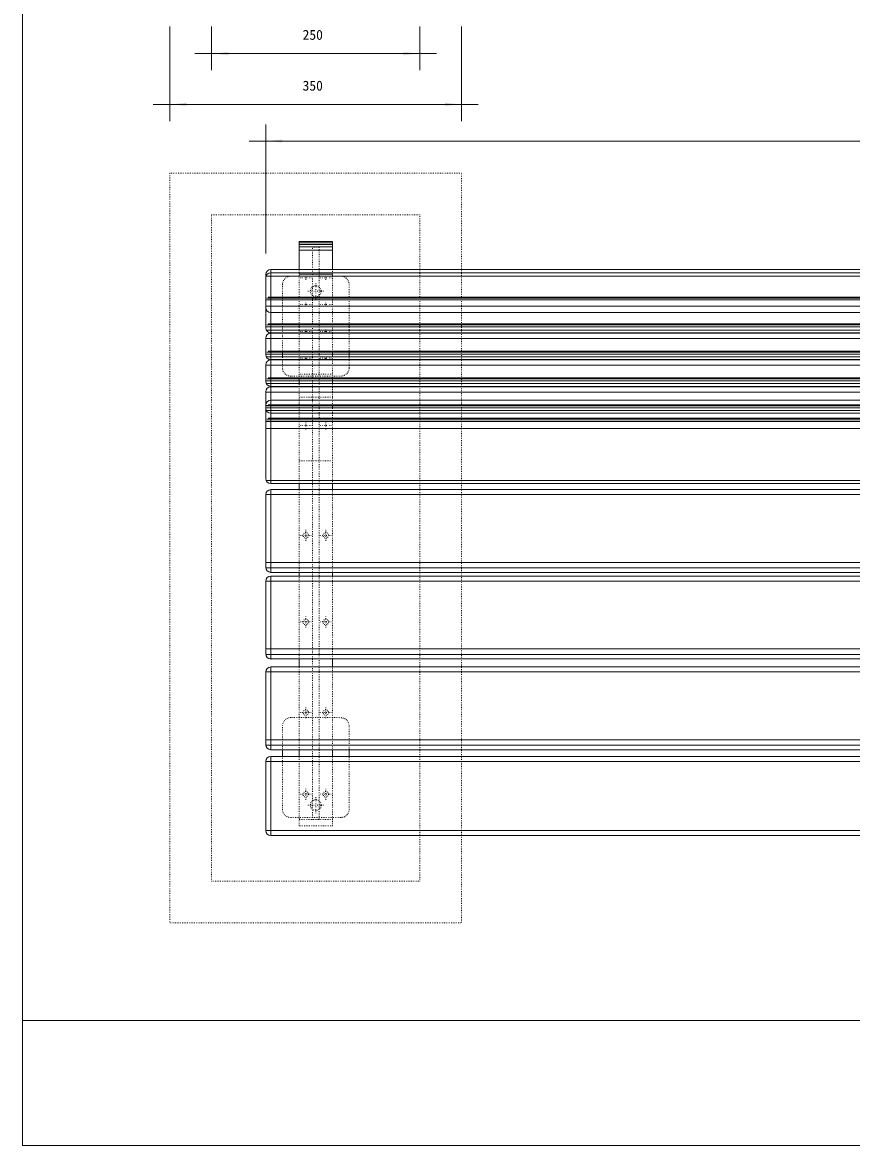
# Model space of a CAD drawing. Units: millimetres, scale not verified. Extents: x -1950 to 1950, y -1375 to 1375.
# Drawn here: x -1950 to -955, y -1375 to -27 of the extents above; entities that cross this region are included whole.
import ezdxf
from ezdxf.enums import TextEntityAlignment as Align

# ---------------------------------------------------------------- set-up
doc = ezdxf.new("R2010")
doc.units = ezdxf.units.MM
doc.header["$LTSCALE"] = 10
doc.linetypes.add('USER5', pattern=[0.208282, 0.069427, -0.138855])
doc.layers.add('0-1_IMPORTED', color=30, linetype='Continuous', lineweight=18)
doc.styles.add('ＭＳ ゴシック', font='')
doc.styles.get('ＭＳ ゴシック').set_extended_font_data('MS Gothic')

msp = doc.modelspace()

# ---------------------------------------------------------------- linework, layer by layer
at = {"layer": '0-1_IMPORTED', "color": 1}
for p, q in [((-1773, -31.64), (-1773, -145)), ((-1723, -31.64), (-1723, -84)), ((-1473, -31.64), (-1473, -84)), ((-1423, -31.64), (-1423, -145)), ((-1743, -64), (-1723, -64)), ((-1723, -64), (-1473, -64)), ((-1473, -64), (-1453, -64)), ((-1793, -125), (-1773, -125)), ((-1773, -125), (-1423, -125)), ((-1423, -125), (-1403, -125)), ((-1658, -304), (-1658, -149)), ((-1678, -169), (-1658, -169)), ((-1658, -169), (142, -169)), ((-1578, -291.2), (-1618, -291.2)), ((-1578, -293.2), (-1618, -293.2)), ((-1578, -296.2), (-1618, -296.2)), ((-1578, -300.2), (-1618, -300.2))]:
    msp.add_line(p, q, dxfattribs=at)
at = {"layer": '0-1_IMPORTED'}
for p, q in [((-1652, -323.3), (136, -323.3)), ((-1652, -323.3), (-1652, -399.16)), ((-1658, -368.87), (-1658, -329.3)), ((-1658, -393.16), (-1658, -333.08)), ((-1657.98, -331.04), (141.98, -331.04)), ((-1652, -327.08), (136, -327.08)), ((-1618, -328.85), (-1578, -328.85)), ((-1657.98, -359.83), (141.98, -359.83)), ((-1656.87, -357.45), (140.87, -357.45)), ((-1655.32, -356.26), (139.32, -356.26)), ((-1658.15, -367.38), (141.81, -367.38)), ((136, -374.87), (-1652, -374.87)), ((-1656.87, -389.66), (140.87, -389.66)), ((-1655.32, -388.44), (139.32, -388.44)), ((-1657.98, -392.1), (141.98, -392.1)), ((-1657.3, -395.97), (141.3, -395.97)), ((136, -399.16), (-1652, -399.16)), ((-1652, -399.16), (-1652, -431.35)), ((-1652, -399.56), (136, -399.56)), ((-1658, -425.35), (-1658, -405.56)), ((-1657.3, -406.04), (142, -406.04)), ((-1657.98, -424.81), (141.98, -424.81)), ((-1657.34, -428.08), (141.34, -428.08)), ((-1656.87, -422.42), (140.87, -422.42)), ((-1655.32, -421.23), (139.32, -421.23)), ((-1652, -431.33), (-1652, -463.52)), ((136, -431.35), (-1652, -431.35)), ((-1638, -421.55), (-1638, -427.55)), ((-1578, -421.55), (-1578, -427.55)), ((-1558, -421.55), (-1558, -427.55)), ((-1658, -457.52), (-1658, -437.74)), ((-1657.3, -438.21), (142, -438.21)), ((-1652, -431.74), (136, -431.74)), ((-1657.98, -456.98), (141.98, -456.98)), ((-1656.87, -454.6), (140.87, -454.6)), ((-1655.32, -453.4), (139.32, -453.4)), ((-1618, -455.46), (-1618, -461.46)), ((-1578, -455.46), (-1578, -461.46)), ((-1658, -489.82), (-1658, -470.04)), ((-1657.98, -470.52), (142, -470.52)), ((-1657.34, -460.25), (141.34, -460.25)), ((136, -463.52), (-1652, -463.52)), ((-1652, -464.04), (136, -464.04)), ((-1652, -464.04), (-1652, -495.82)), ((-1652, -464.91), (-1652, -495.82)), ((-1652, -480.18), (136, -480.18)), ((-1658, -574.29), (-1658, -486.18)), ((-1657.98, -489.28), (141.98, -489.28)), ((-1657.34, -492.55), (141.34, -492.55)), ((-1657.3, -486.66), (142, -486.66)), ((-1656.87, -486.9), (140.87, -486.9)), ((-1655.32, -485.71), (139.32, -485.71)), ((136, -495.82), (-1652, -495.82)), ((-1652, -495.82), (-1652, -580.29)), ((142, -505.8), (-1658, -505.8)), ((-1657.98, -505.42), (141.98, -505.42)), ((-1656.87, -503.04), (140.87, -503.04)), ((-1655.32, -501.85), (139.32, -501.85)), ((142, -514.25), (-1658, -514.25)), ((-1657.51, -576.68), (141.34, -576.68)), ((136, -580.29), (-1652, -580.29)), ((-1652, -587.5), (136, -587.5)), ((-1652, -587.5), (-1652, -687.39)), ((-1618, -580.29), (-1618, -587.5)), ((-1578, -580.29), (-1578, -587.5)), ((-1658, -680.86), (-1658, -593.5)), ((-1657.98, -593.5), (141.98, -593.5)), ((141.98, -674.81), (-1658, -674.81)), ((-1657.98, -681.41), (141.98, -681.41)), ((136, -686.86), (-1652, -686.86)), ((-1618, -686.86), (-1618, -691.43)), ((-1578, -686.86), (-1578, -691.43)), ((-1658, -784.79), (-1658, -697.43)), ((-1657.98, -697.43), (141.98, -697.43)), ((-1652, -691.43), (136, -691.43)), ((-1652, -691.43), (-1652, -791.32)), ((141.98, -778.73), (-1658, -778.73)), ((-1657.98, -785.34), (141.98, -785.34)), ((136, -790.79), (-1652, -790.79)), ((-1618, -790.79), (-1618, -800.42)), ((-1578, -790.79), (-1578, -800.42)), ((-1658, -893.78), (-1658, -806.42)), ((-1657.98, -806.42), (141.98, -806.42)), ((-1652, -800.42), (136, -800.42)), ((-1652, -800.42), (-1652, -900.31)), ((141.98, -887.72), (-1658, -887.72)), ((-1657.98, -894.33), (141.98, -894.33)), ((136, -899.78), (-1652, -899.78)), ((-1638, -899.78), (-1638, -907.91)), ((-1618, -899.78), (-1618, -907.91)), ((-1578, -899.78), (-1578, -907.91)), ((-1558, -899.78), (-1558, -907.91)), ((-1658, -996.78), (-1658, -913.91)), ((-1657.98, -913.91), (141.98, -913.91)), ((-1652, -907.91), (136, -907.91)), ((-1652, -907.91), (-1652, -1002.78)), ((-1652, -907.91), (-1652, -1002.76)), ((-1657.98, -996.78), (141.98, -996.78)), ((136, -1002.78), (-1652, -1002.78)), ((-1950, -1225), (1950, -1225))]:
    msp.add_line(p, q, dxfattribs=at)
at = {"layer": '0-1_IMPORTED', "linetype": 'USER5'}
for p, q in [((-1568, -331.25), (-1628, -331.25)), ((-1638, -341.25), (-1638, -441.25)), ((-1558, -441.25), (-1558, -341.25)), ((-1628, -451.25), (-1568, -451.25)), ((-1578, -449.07), (-1618, -449.07)), ((-1618, -476.52), (-1578, -476.52)), ((-1618, -553.14), (-1578, -553.14)), ((-1628, -861.27), (-1568, -861.27)), ((-1638, -971.27), (-1638, -871.27)), ((-1558, -871.27), (-1558, -971.27)), ((-1568, -981.27), (-1628, -981.27))]:
    msp.add_line(p, q, dxfattribs=at)
at = {"layer": '0-1_IMPORTED', "color": 7, "linetype": 'USER5', "lineweight": 9}
for p, q in [((-1613.91, -333.13), (-1616.55, -333.13)), ((-1608.38, -333.13), (-1611.63, -333.13)), ((-1603.45, -333.13), (-1606.09, -333.13)), ((-1592.55, -333.13), (-1589.91, -333.13)), ((-1587.63, -333.13), (-1584.38, -333.13)), ((-1582.09, -333.13), (-1579.45, -333.13)), ((-1602.57, -349.31), (-1607.8, -349.31)), ((-1595.71, -349.31), (-1600.29, -349.31)), ((-1588.2, -349.31), (-1593.43, -349.31)), ((-1613.91, -365.31), (-1616.55, -365.31)), ((-1608.38, -365.31), (-1611.63, -365.31)), ((-1603.45, -365.31), (-1606.09, -365.31)), ((-1592.55, -365.31), (-1589.91, -365.31)), ((-1587.63, -365.31), (-1584.38, -365.31)), ((-1582.09, -365.31), (-1579.45, -365.31)), ((-1613.91, -397.5), (-1616.55, -397.5)), ((-1608.38, -397.5), (-1611.63, -397.5)), ((-1603.45, -397.5), (-1606.09, -397.5)), ((-1592.55, -397.5), (-1589.91, -397.5)), ((-1587.63, -397.5), (-1584.38, -397.5)), ((-1582.09, -397.5), (-1579.45, -397.5)), ((-1613.91, -429.81), (-1616.55, -429.81)), ((-1608.38, -429.81), (-1611.63, -429.81)), ((-1603.45, -429.81), (-1606.09, -429.81)), ((-1592.55, -429.81), (-1589.91, -429.81)), ((-1587.63, -429.81), (-1584.38, -429.81)), ((-1582.09, -429.81), (-1579.45, -429.81)), ((-1613.91, -510.46), (-1616.55, -510.46)), ((-1608.38, -510.46), (-1611.63, -510.46)), ((-1603.45, -510.46), (-1606.09, -510.46)), ((-1592.55, -510.46), (-1589.91, -510.46)), ((-1587.63, -510.46), (-1584.38, -510.46)), ((-1582.09, -510.46), (-1579.45, -510.46)), ((-1613.91, -642.43), (-1616.55, -642.43)), ((-1608.38, -642.43), (-1611.63, -642.43)), ((-1603.45, -642.43), (-1606.09, -642.43)), ((-1592.55, -642.43), (-1589.91, -642.43)), ((-1587.63, -642.43), (-1584.38, -642.43)), ((-1582.09, -642.43), (-1579.45, -642.43)), ((-1613.91, -746.42), (-1616.55, -746.42)), ((-1608.38, -746.42), (-1611.63, -746.42)), ((-1603.45, -746.42), (-1606.09, -746.42)), ((-1592.55, -746.42), (-1589.91, -746.42)), ((-1587.63, -746.42), (-1584.38, -746.42)), ((-1582.09, -746.42), (-1579.45, -746.42)), ((-1613.91, -855.17), (-1616.55, -855.17)), ((-1608.38, -855.17), (-1611.63, -855.17)), ((-1603.45, -855.17), (-1606.09, -855.17)), ((-1592.55, -855.17), (-1589.91, -855.17)), ((-1587.63, -855.17), (-1584.38, -855.17)), ((-1582.09, -855.17), (-1579.45, -855.17)), ((-1613.91, -953.29), (-1616.55, -953.29)), ((-1608.38, -953.29), (-1611.63, -953.29)), ((-1603.45, -953.29), (-1606.09, -953.29)), ((-1592.55, -953.29), (-1589.91, -953.29)), ((-1587.63, -953.29), (-1584.38, -953.29)), ((-1582.09, -953.29), (-1579.45, -953.29)), ((-1602.57, -966.27), (-1607.8, -966.27)), ((-1595.71, -966.27), (-1600.29, -966.27)), ((-1588.2, -966.27), (-1593.43, -966.27)), ((-1618, -983.75), (-1578, -983.75))]:
    msp.add_line(p, q, dxfattribs=at)
at = {"layer": '0-1_IMPORTED', "color": 1, "linetype": 'USER5'}
for p, q in [((-1610, -331.73), (-1610, -330.78)), ((-1610, -333.71), (-1610, -332.54)), ((-1610, -335.47), (-1610, -334.52)), ((-1586, -331.73), (-1586, -330.78)), ((-1586, -333.71), (-1586, -332.54)), ((-1586, -335.47), (-1586, -334.52)), ((-1598, -339.51), (-1598, -344.74)), ((-1598, -347.03), (-1598, -351.6)), ((-1610, -363.92), (-1610, -362.97)), ((-1598, -353.88), (-1598, -359.11)), ((-1586, -363.92), (-1586, -362.97)), ((-1610, -365.9), (-1610, -364.73)), ((-1610, -367.66), (-1610, -366.71)), ((-1586, -365.9), (-1586, -364.73)), ((-1586, -367.66), (-1586, -366.71)), ((-1610, -396.11), (-1610, -395.16)), ((-1610, -398.08), (-1610, -396.92)), ((-1610, -399.85), (-1610, -398.9)), ((-1586, -396.11), (-1586, -395.16)), ((-1586, -398.08), (-1586, -396.92)), ((-1586, -399.85), (-1586, -398.9)), ((-1610, -428.41), (-1610, -427.46)), ((-1610, -430.39), (-1610, -429.23)), ((-1610, -432.15), (-1610, -431.2)), ((-1586, -428.41), (-1586, -427.46)), ((-1586, -430.39), (-1586, -429.23)), ((-1586, -432.15), (-1586, -431.2)), ((-1610, -507.66), (-1610, -505.77)), ((-1610, -511.62), (-1610, -509.3)), ((-1586, -507.66), (-1586, -505.77)), ((-1586, -511.62), (-1586, -509.3)), ((-1610, -515.14), (-1610, -513.25)), ((-1586, -515.14), (-1586, -513.25)), ((-1610, -638.52), (-1610, -635.88)), ((-1610, -644.06), (-1610, -640.81)), ((-1610, -648.98), (-1610, -646.34)), ((-1586, -638.52), (-1586, -635.88)), ((-1586, -644.06), (-1586, -640.81)), ((-1586, -648.98), (-1586, -646.34)), ((-1610, -742.51), (-1610, -739.87)), ((-1586, -742.51), (-1586, -739.87)), ((-1610, -748.04), (-1610, -744.79)), ((-1610, -752.97), (-1610, -750.33)), ((-1586, -748.04), (-1586, -744.79)), ((-1586, -752.97), (-1586, -750.33)), ((-1610, -851.25), (-1610, -848.61)), ((-1586, -851.25), (-1586, -848.61)), ((-1610, -856.79), (-1610, -853.54)), ((-1610, -861.72), (-1610, -859.08)), ((-1586, -856.79), (-1586, -853.54)), ((-1586, -861.72), (-1586, -859.08)), ((-1610, -949.38), (-1610, -946.74)), ((-1610, -954.92), (-1610, -951.67)), ((-1610, -959.85), (-1610, -957.2)), ((-1598, -961.7), (-1598, -956.47)), ((-1586, -949.38), (-1586, -946.74)), ((-1586, -954.92), (-1586, -951.67)), ((-1586, -959.85), (-1586, -957.2)), ((-1598, -968.56), (-1598, -963.99)), ((-1598, -976.07), (-1598, -970.84))]:
    msp.add_line(p, q, dxfattribs=at)
at = {"layer": '0-1_IMPORTED'}
msp.add_lwpolyline([(-1950, 1375), (1950, 1375), (1950, -1375), (-1950, -1375)], close=True, dxfattribs=at)
at = {"layer": '0-1_IMPORTED', "linetype": 'USER5'}
for points in [[(-1423, -207.77), (-1773, -207.77), (-1773, -1107.77), (-1423, -1107.77)], [(-1473, -257.77), (-1723, -257.77), (-1723, -1057.77), (-1473, -1057.77)]]:
    msp.add_lwpolyline(points, close=True, dxfattribs=at)
at = {"layer": '0-1_IMPORTED', "color": 3}
msp.add_lwpolyline([(-1618, -289.58), (-1578, -289.58), (-1578, -323.3), (-1618, -323.3)], close=True, dxfattribs=at)
at = {"layer": '0-1_IMPORTED', "color": 7, "linetype": 'USER5', "lineweight": 9}
msp.add_lwpolyline([(-1602, -296.56), (-1594, -296.56), (-1594, -983.75), (-1602, -983.75)], close=True, dxfattribs=at)
at = {"layer": '0-1_IMPORTED', "color": 3, "linetype": 'USER5'}
msp.add_lwpolyline([(-1618, -323.3), (-1578, -323.3), (-1578, -991.11), (-1618, -991.11)], close=True, dxfattribs=at)
at = {"layer": '0-1_IMPORTED', "linetype": 'USER5'}
for centre, radius in [((-1598, -349.31), 6.5), ((-1610, -642.43), 3.25), ((-1586, -642.43), 3.25), ((-1610, -746.42), 3.25), ((-1586, -746.42), 3.25), ((-1610, -855.17), 3.25), ((-1586, -855.17), 3.25), ((-1610, -953.29), 3.25), ((-1586, -953.29), 3.25), ((-1598, -966.27), 6.5)]:
    msp.add_circle(centre, radius, dxfattribs=at)
at = {"layer": '0-1_IMPORTED'}
for centre, start, end in [((-1652, -329.3), 90, 180), ((-1652, -333.08), 90, 180), ((-1652, -368.87), 180, 270), ((-1652, -393.16), 180, 270), ((-1652, -405.56), 90, 180), ((-1652, -425.35), 180, 270), ((-1652, -437.74), 90, 180), ((-1652, -457.52), 180, 270), ((-1652, -470.04), 90, 180), ((-1652, -486.18), 90, 180), ((-1652, -489.82), 180, 270), ((-1652, -574.29), 180, 270), ((-1652, -593.5), 90, 180), ((-1652, -680.86), 180, 270), ((-1652, -697.43), 90, 180), ((-1652, -784.79), 180, 270), ((-1652, -806.42), 90, 180), ((-1652, -893.78), 180, 270), ((-1652, -913.91), 90, 180), ((-1652, -996.78), 180, 270)]:
    msp.add_arc(centre, 6, start, end, dxfattribs=at)
at = {"layer": '0-1_IMPORTED', "linetype": 'USER5'}
for centre, start, end in [((-1628, -341.25), 90, 180), ((-1568, -341.25), 0, 90), ((-1628, -441.25), 180, 270), ((-1568, -441.25), 270, 0), ((-1628, -871.27), 90, 180), ((-1568, -871.27), 0, 90), ((-1628, -971.27), 180, 270), ((-1568, -971.27), 270, 0)]:
    msp.add_arc(centre, 10, start, end, dxfattribs=at)
at = {"layer": '0-1_IMPORTED', "color": 1}
for points in [[(-1723, -64), (-1703, -62.25), (-1703, -65.75)], [(-1473, -64), (-1493, -65.75), (-1493, -62.25)], [(-1773, -125), (-1753, -123.25), (-1753, -126.75)], [(-1423, -125), (-1443, -126.75), (-1443, -123.25)], [(-1658, -169), (-1638, -167.25), (-1638, -170.75)]]:
    msp.add_solid(points, dxfattribs=at)

# ---------------------------------------------------------------- texts
at = {"layer": '0-1_IMPORTED', "color": 7, "style": 'ＭＳ ゴシック'}
for s, p in [('250', (-1613.87, -51.04)), ('350', (-1613.87, -112.04))]:
    msp.add_text(s, height=11.94, dxfattribs=at).set_placement(p, align=Align.BOTTOM_LEFT)

doc.saveas('drawing.dxf')
